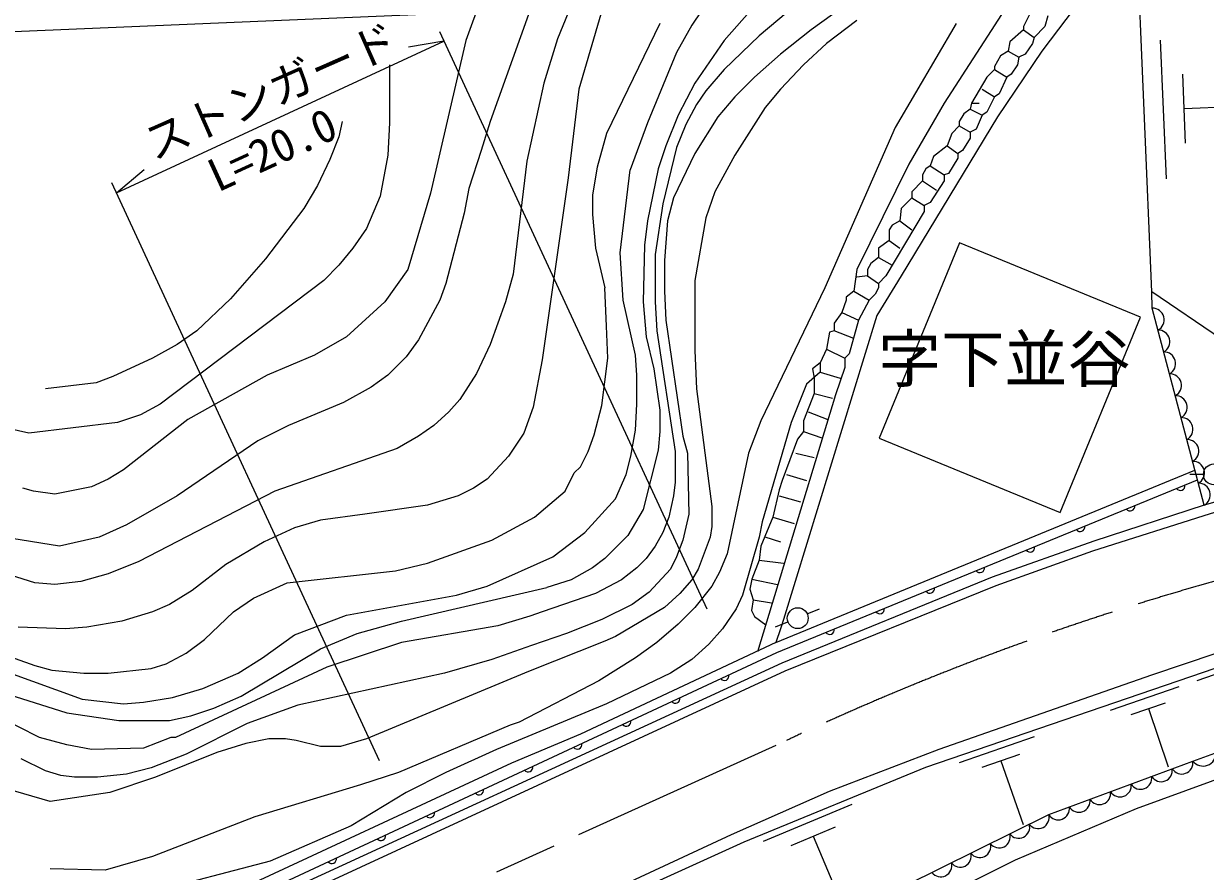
# Model space of a CAD drawing. Units: millimetres, scale not verified. Extents: x 40000 to 680000, y 20000 to 380000.
# Drawn here: x 260557 to 326038, y 293411 to 340370 of the extents above; entities that cross this region are included whole.
import ezdxf
from ezdxf.enums import TextEntityAlignment as Align

# ---------------------------------------------------------------- set-up
doc = ezdxf.new("R2010")
doc.units = ezdxf.units.MM
doc.header["$LTSCALE"] = 1000
doc.linetypes.add('CHAIN', pattern=[18.5, 12, -1.5, 3.5, -1.5])
for name, color, linetype, lineweight in [('M-BGD', 7, 'Continuous', 25), ('M-BMK', 2, 'CHAIN', 13), ('M-STR-HTXT', 7, 'Continuous', 13)]:
    doc.layers.add(name, color=color, linetype=linetype, lineweight=lineweight)
doc.layers.add('M-BMK-HTXT', color=7, linetype='Continuous')
doc.styles.add('ＭＳ ゴシック', font='')
doc.styles.get('ＭＳ ゴシック').set_extended_font_data('MS Gothic')

msp = doc.modelspace()

# ---------------------------------------------------------------- linework, layer by layer
at = {"layer": 'M-BGD'}
for p, q in [((319177, 347740), (311557, 335972)), ((306647, 347656), (299365, 339443)), ((286835, 344354), (285057, 339443)), ((305123, 342914), (301313, 339697)), ((308086, 342830), (304191, 340036)), ((320109, 342999), (316976, 338850)), ((298773, 342068), (297587, 340290)), ((292761, 341644), (291322, 336734)), ((288528, 340882), (286411, 334956)), ((290729, 340967), (290137, 339528)), ((306731, 340544), (305038, 339274)), ((316299, 340882), (315960, 340205)), ((317315, 340798), (317145, 340205)), ((295809, 340374), (292846, 334278)), ((297587, 340290), (296741, 338766)), ((304191, 340036), (302498, 338681)), ((312235, 340374), (308848, 334617)), ((315960, 340036), (315198, 339358)), ((315960, 340205), (315960, 340036)), ((315960, 340036), (316553, 339612)), ((317145, 340205), (316553, 339612)), ((285057, 339443), (283109, 330976)), ((290137, 339528), (289375, 337072)), ((299365, 339443), (297757, 337072)), ((301313, 339697), (299365, 337834)), ((305038, 339274), (303768, 338088)), ((315198, 339358), (315113, 338850)), ((316468, 339274), (316045, 338681)), ((316553, 339612), (316468, 339274)), ((323876, 331782), (323551, 339446)), ((296741, 338766), (295132, 334871)), ((302498, 338681), (301059, 337411)), ((314690, 338596), (314351, 338004)), ((316976, 338850), (314521, 335210)), ((315113, 338850), (314690, 338596)), ((315113, 338850), (315706, 338512)), ((316045, 338681), (315706, 338512)), ((280823, 338088), (280823, 334871)), ((303768, 338088), (302498, 336734)), ((314351, 338004), (314351, 337834)), ((315621, 338088), (315283, 337580)), ((315706, 338512), (315621, 338088)), ((299365, 337834), (298349, 336649)), ((301059, 337411), (299958, 336310)), ((313928, 337411), (313081, 335972)), ((314351, 337834), (313928, 337411)), ((314351, 337834), (315029, 337411)), ((315029, 337411), (314605, 336480)), ((315283, 337580), (315029, 337411)), ((324944, 333747), (324782, 337579)), ((289375, 337072), (288443, 332754)), ((291322, 336734), (290729, 331823)), ((297757, 337072), (296825, 335294)), ((298349, 336649), (297841, 335887)), ((302498, 336734), (301651, 335718)), ((313674, 336734), (314351, 336310)), ((299958, 336310), (299027, 335210)), ((311557, 335972), (309610, 332585)), ((313081, 335972), (312997, 335633)), ((313081, 335972), (313505, 335972)), ((314351, 336310), (313928, 335464)), ((314605, 336480), (314351, 336310)), ((324863, 335663), (331377, 335939)), ((296825, 335294), (296148, 333601)), ((297841, 335887), (297249, 334786)), ((301651, 335718), (299958, 333093)), ((312658, 335379), (312404, 334956)), ((312997, 335633), (312658, 335379)), ((312997, 335633), (313674, 335294)), ((313674, 335294), (313335, 334532)), ((313928, 335464), (313674, 335294)), ((278199, 334956), (278029, 334109)), ((280823, 334871), (280739, 333093)), ((286411, 334956), (285903, 333347)), ((295132, 334871), (294158, 332269)), ((297249, 334786), (296741, 333516)), ((299027, 335210), (297757, 333178)), ((308848, 334617), (304953, 325727)), ((314521, 335210), (309187, 326404)), ((312404, 334702), (311981, 334278)), ((312404, 334956), (312404, 334702)), ((312404, 334702), (312997, 334363)), ((278029, 334109), (277521, 332839)), ((292846, 334278), (292338, 332416)), ((311981, 334278), (311727, 333601)), ((312997, 334024), (312573, 333347)), ((313335, 334532), (312997, 334363)), ((312997, 334363), (312997, 334024)), ((285903, 333347), (285226, 331230)), ((296148, 333601), (295725, 332331)), ((296741, 333516), (295979, 330384)), ((311727, 333601), (310965, 333008)), ((311727, 333601), (312319, 333178)), ((312573, 333347), (312319, 333178)), ((277521, 332839), (276844, 331400)), ((280739, 333093), (280315, 330807)), ((288443, 332754), (287681, 326489)), ((297757, 333178), (296571, 330722)), ((299958, 333093), (298857, 331061)), ((310965, 333008), (310795, 332500)), ((312319, 332924), (311811, 332077)), ((312319, 333178), (312319, 332924)), ((292338, 332416), (292084, 330892)), ((293608, 327674), (294158, 332269)), ((295725, 332331), (295132, 329452)), ((309610, 332585), (306731, 326743)), ((310541, 332331), (310372, 331992)), ((310372, 331992), (310372, 331654)), ((310795, 332500), (310541, 332331)), ((310795, 332500), (311557, 331992)), ((311811, 332077), (311557, 331992)), ((311557, 331992), (311557, 331654)), ((276844, 331400), (276082, 330130)), ((290729, 331823), (289290, 321748)), ((310372, 331654), (309779, 331061)), ((310372, 331654), (311134, 331146)), ((311557, 331654), (310795, 330468)), ((280315, 330807), (279553, 329029)), ((283109, 330976), (281839, 326743)), ((285226, 331230), (284972, 329876)), ((292084, 330892), (292084, 329791)), ((296571, 330722), (296233, 329452)), ((298857, 331061), (298349, 329622)), ((309779, 330722), (309187, 330130)), ((309779, 331061), (309779, 330722)), ((309779, 330722), (310457, 330299)), ((276082, 330130), (273965, 327336)), ((295979, 330384), (295555, 327590)), ((309187, 330130), (309102, 329452)), ((310795, 330468), (310457, 330299)), ((310457, 330299), (310457, 329960)), ((284972, 329876), (283956, 325981)), ((292084, 329791), (292253, 327928)), ((295132, 329452), (294963, 328098)), ((296233, 329452), (296063, 327251)), ((298349, 329622), (297757, 326150)), ((310457, 329960), (308340, 326404)), ((309102, 329452), (308679, 329198)), ((309102, 329452), (309779, 328944)), ((279553, 329029), (278791, 327928)), ((308679, 329198), (308509, 328944)), ((308509, 328944), (308509, 328352)), ((294963, 328098), (294878, 324965)), ((308509, 328352), (307917, 327928)), ((308509, 328352), (309102, 327928)), ((278791, 327928), (278029, 326997)), ((292253, 327928), (292761, 325727)), ((293777, 325050), (293608, 327674)), ((295555, 327590), (295555, 324965)), ((307917, 327420), (307493, 327082)), ((307917, 327928), (307917, 327420)), ((307917, 327420), (308679, 326997)), ((273965, 327336), (272018, 325134)), ((278029, 326997), (277183, 326150)), ((296063, 327251), (296063, 325558)), ((307493, 327082), (307324, 326743)), ((277183, 326150), (268123, 319292)), ((281839, 326743), (280569, 324965)), ((287681, 326489), (287258, 324965)), ((297757, 326150), (297757, 322256)), ((306731, 326743), (306562, 325558)), ((307324, 326404), (306731, 326320)), ((307324, 326743), (307324, 326404)), ((307324, 326404), (307917, 325981)), ((309187, 326404), (307832, 324203)), ((308340, 326404), (307917, 325981)), ((283956, 325981), (283617, 325050)), ((292846, 323610), (292761, 325727)), ((296063, 325558), (296148, 323949)), ((304953, 325727), (301397, 318361)), ((306562, 325558), (306139, 325219)), ((306562, 325558), (307409, 325050)), ((307917, 325727), (307747, 325388)), ((307917, 325981), (307917, 325727)), ((272018, 325134), (270155, 323356)), ((280569, 324965), (278453, 323018)), ((283617, 325050), (282432, 322848)), ((287258, 324965), (286411, 322594)), ((294455, 322002), (293777, 325050)), ((294878, 324965), (295047, 323018)), ((295555, 324965), (295640, 323356)), ((306139, 325050), (305885, 324372)), ((306139, 325219), (306139, 325050)), ((307409, 325050), (306816, 323949)), ((307747, 325388), (307409, 325050)), ((307832, 324203), (302667, 307354)), ((305885, 324372), (305461, 323780)), ((305885, 324372), (306816, 323949)), ((292931, 321832), (292846, 323610)), ((296148, 323949), (297079, 317514)), ((305461, 323780), (305461, 323356)), ((306816, 323949), (306308, 322086)), ((270155, 323356), (269055, 322594)), ((278453, 323018), (276675, 322002)), ((282432, 322848), (281755, 321917)), ((295047, 323018), (295471, 321240)), ((295640, 323356), (296656, 316668)), ((305207, 323272), (305038, 322340)), ((305461, 323356), (305207, 323272)), ((306562, 322933), (305461, 323356)), ((269055, 322594), (267700, 321832)), ((286411, 322594), (285649, 320986)), ((297757, 322256), (297841, 320139)), ((305038, 322340), (304699, 321578)), ((305038, 322340), (306054, 321832)), ((267700, 321832), (265499, 320816)), ((276675, 322002), (274050, 320901)), ((281755, 321917), (280739, 320901)), ((289290, 321748), (288782, 319123)), ((292592, 319208), (292931, 321832)), ((294539, 320901), (294455, 322002)), ((304699, 321578), (304276, 321240)), ((304699, 321578), (304699, 321070)), ((306308, 322086), (306054, 321832)), ((306054, 321832), (306054, 321324)), ((274050, 320901), (269647, 318446)), ((280739, 320901), (279807, 320224)), ((285649, 320986), (284718, 319546)), ((294539, 319292), (294539, 320901)), ((295471, 321240), (295809, 318954)), ((304699, 321070), (303937, 320393)), ((304276, 321240), (304361, 320732)), ((304699, 321070), (305800, 320732)), ((306054, 321324), (305546, 319800)), ((264567, 320478), (261773, 320139)), ((265499, 320816), (264567, 320478)), ((279807, 320224), (278283, 319377)), ((303937, 320393), (303091, 318276)), ((304361, 320732), (304361, 319885)), ((297841, 320139), (298688, 313620)), ((305546, 319800), (301228, 305576)), ((304361, 319885), (303768, 318361)), ((304361, 319885), (305377, 319631)), ((268123, 319292), (267023, 318700)), ((278283, 319377), (275235, 318107)), ((284718, 319546), (284125, 318869)), ((288782, 319123), (288274, 317684)), ((292169, 317599), (292592, 319208)), ((294455, 317853), (294539, 319292)), ((295809, 318954), (295809, 317768)), ((260842, 317684), (258217, 318276)), ((265753, 318276), (260842, 317684)), ((267023, 318700), (265753, 318276)), ((269647, 318446), (266091, 315652)), ((284125, 318869), (283279, 318107)), ((301397, 318361), (300720, 316583)), ((303091, 318276), (301482, 312773)), ((303768, 318361), (303768, 317768)), ((304022, 318869), (305123, 318446)), ((275235, 318107), (273542, 317260)), ((283279, 318107), (282432, 317514)), ((288274, 317684), (287427, 316414)), ((291830, 316668), (292169, 317599)), ((294201, 316414), (294455, 317853)), ((295809, 317768), (295725, 316752)), ((303768, 317768), (303429, 317345)), ((303768, 317768), (304784, 317430)), ((273542, 317260), (269055, 314212)), ((282432, 317514), (281247, 316837)), ((297079, 317514), (297333, 316583)), ((303429, 317345), (302583, 315059)), ((281247, 316837), (274473, 314466)), ((287427, 316414), (286242, 315144)), ((291407, 315821), (291830, 316668)), ((293947, 315398), (294201, 316414)), ((295725, 316752), (294878, 313450)), ((296656, 316668), (296656, 314974)), ((297333, 316583), (297418, 313196)), ((300720, 316583), (299535, 310995)), ((303345, 316583), (304361, 316329)), ((266091, 315652), (265245, 315144)), ((291068, 315482), (291407, 315821)), ((302244, 306084), (325458, 315628)), ((265245, 315144), (264313, 314720)), ((286242, 315144), (285480, 314636)), ((290560, 314466), (291068, 315482)), ((293354, 314043), (293947, 315398)), ((296656, 314974), (296571, 314212)), ((302583, 315059), (302413, 314551)), ((302837, 315398), (303937, 315059)), ((325182, 315412), (325921, 315412)), ((261096, 314466), (260503, 314636)), ((262281, 314297), (261096, 314466)), ((264313, 314720), (262281, 314297)), ((274473, 314466), (266938, 310572)), ((285480, 314636), (284633, 314212)), ((288867, 313027), (290560, 314466)), ((302413, 314551), (302075, 313027)), ((269055, 314212), (266261, 312604)), ((282940, 313704), (279469, 313196)), ((284633, 314212), (282940, 313704)), ((291661, 312180), (293354, 314043)), ((296571, 314212), (296317, 313027)), ((302413, 314212), (303599, 313874)), ((279469, 313196), (277013, 312858)), ((286496, 311757), (288867, 313027)), ((294878, 313450), (294031, 312011)), ((296317, 313027), (295979, 312180)), ((297418, 313196), (297079, 311757)), ((298688, 313620), (298688, 312519)), ((302075, 313027), (301397, 311418)), ((302075, 313027), (303260, 312688)), ((266261, 312604), (264737, 311926)), ((275574, 312434), (273881, 311672)), ((277013, 312858), (275574, 312434)), ((298688, 312519), (298603, 311926)), ((301482, 312773), (301313, 311926)), ((262535, 311418), (259911, 311842)), ((264737, 311926), (262535, 311418)), ((282940, 310487), (286496, 311757)), ((289883, 310826), (291661, 312180)), ((294031, 312011), (292761, 310741)), ((295979, 312180), (295555, 311418)), ((297079, 311757), (296741, 310826)), ((298603, 311926), (297926, 310148)), ((301313, 311926), (300381, 308709)), ((301621, 311949), (302498, 311672)), ((273881, 311672), (271764, 310402)), ((295555, 311418), (295047, 310741)), ((301397, 311418), (301313, 310656)), ((266938, 310572), (265245, 309894)), ((271764, 310402), (269901, 308963)), ((281162, 310064), (282940, 310487)), ((286242, 309217), (289883, 310826)), ((292761, 310741), (292084, 310233)), ((295047, 310741), (294539, 310233)), ((296741, 310826), (296402, 310148)), ((299535, 310995), (299111, 309979)), ((301313, 310656), (300911, 309602)), ((301313, 310656), (302667, 310487)), ((261181, 309386), (259826, 309810)), ((265245, 309894), (263721, 309471)), ((275151, 309386), (281162, 310064)), ((292084, 310233), (290899, 309556)), ((294539, 310233), (293693, 309556)), ((296402, 310148), (295217, 308878)), ((297926, 310148), (297587, 309556)), ((299111, 309979), (298688, 309217)), ((262281, 309302), (261181, 309386)), ((263721, 309471), (262281, 309302)), ((273288, 308540), (275151, 309386)), ((281501, 307270), (289544, 309132)), ((284549, 308709), (286242, 309217)), ((290899, 309556), (289544, 309132)), ((293693, 309556), (292253, 308794)), ((297587, 309556), (296910, 308794)), ((298688, 309217), (297757, 308032)), ((300911, 309602), (300805, 309048)), ((300911, 309602), (302329, 309302)), ((269901, 308963), (268631, 308201)), ((272187, 307778), (273288, 308540)), ((278453, 307608), (284549, 308709)), ((292253, 308794), (289290, 307778)), ((295217, 308878), (294285, 308201)), ((296910, 308794), (296063, 308032)), ((300381, 308709), (300043, 307947)), ((300805, 309048), (300974, 308455)), ((300974, 308455), (300889, 307862)), ((300974, 308455), (301990, 308286)), ((267700, 307778), (266007, 307270)), ((268631, 308201), (267700, 307778)), ((270579, 306254), (272187, 307778)), ((289290, 307778), (288612, 307542)), ((294285, 308201), (292592, 307354)), ((296063, 308032), (293359, 306424)), ((297757, 308032), (296825, 307100)), ((300043, 307947), (299281, 306846)), ((300889, 307862), (301059, 307524)), ((303982, 307683), (304664, 307949)), ((266007, 307270), (264059, 306931)), ((275574, 306508), (278453, 307608)), ((279045, 306592), (281501, 307270)), ((288612, 307542), (286835, 307016)), ((292592, 307354), (290645, 306592)), ((301059, 307524), (301679, 307063)), ((302211, 306961), (302899, 307229)), ((302667, 307354), (302498, 306846)), ((262874, 306846), (260249, 306931)), ((264059, 306931), (262874, 306846)), ((273796, 305238), (275574, 306508)), ((277013, 305746), (279045, 306592)), ((286835, 307016), (281501, 306084)), ((290645, 306592), (288697, 305915)), ((296825, 307100), (295640, 306084)), ((299281, 306846), (298519, 306000)), ((302498, 306846), (302244, 306084)), ((269563, 305492), (270579, 306254)), ((281501, 306084), (277352, 304730)), ((288697, 305915), (286496, 305153)), ((292761, 306169), (288528, 304476)), ((302244, 306084), (291407, 301004)), ((293359, 306424), (292761, 306169)), ((295640, 306084), (294455, 305238)), ((298519, 306000), (297587, 305153)), ((259233, 305492), (261181, 304814)), ((268462, 304899), (269563, 305492)), ((272441, 304391), (273796, 305238)), ((272611, 303121), (277013, 305746)), ((286496, 305153), (283871, 304391)), ((294455, 305238), (292423, 303968)), ((297587, 305153), (296402, 304391)), ((325578, 303988), (329263, 305249)), ((261181, 304814), (262112, 304560)), ((262112, 304560), (263890, 304391)), ((265245, 304391), (267615, 304645)), ((267615, 304645), (268462, 304899)), ((277352, 304730), (268970, 300835)), ((259572, 304476), (263805, 302952)), ((263890, 304391), (265245, 304391)), ((270494, 303544), (272441, 304391)), ((283871, 304391), (275743, 302613)), ((288528, 304476), (279553, 300750)), ((292423, 303968), (288020, 301682)), ((296402, 304391), (292846, 302698)), ((261435, 300835), (255847, 303629)), ((259741, 303206), (262959, 302190)), ((268801, 303036), (270494, 303544)), ((320789, 302349), (324579, 303646)), ((263805, 302952), (266091, 302698)), ((266091, 302698), (267192, 302782)), ((267192, 302782), (268801, 303036)), ((271087, 302444), (272611, 303121)), ((275743, 302613), (272949, 301597)), ((292846, 302698), (286750, 300158)), ((321931, 302105), (323826, 302754)), ((262959, 302190), (265837, 301766)), ((268631, 301766), (269817, 302020)), ((269817, 302020), (271087, 302444)), ((322879, 302429), (323981, 299208)), ((265837, 301766), (268631, 301766)), ((272949, 301597), (269563, 299904)), ((287512, 301512), (281331, 298888)), ((288020, 301682), (287512, 301512)), ((262959, 300412), (261435, 300835)), ((268716, 300835), (267192, 300242)), ((268970, 300835), (268716, 300835)), ((274135, 300750), (272865, 300496)), ((275066, 300750), (274135, 300750)), ((275659, 300666), (275066, 300750)), ((277013, 300327), (275659, 300666)), ((279553, 300750), (278114, 300327)), ((291407, 301004), (287597, 299396)), ((312415, 299438), (316572, 300888)), ((264313, 300158), (262959, 300412)), ((267192, 300242), (264313, 300158)), ((271256, 299988), (267869, 298634)), ((272865, 300496), (271256, 299988)), ((278114, 300327), (277013, 300327)), ((286750, 300158), (283956, 298888)), ((261773, 298972), (260419, 299650)), ((269563, 299904), (267615, 299142)), ((287597, 299396), (268970, 290760)), ((313671, 299177), (315750, 299902)), ((314711, 299539), (315944, 296005)), ((262620, 298718), (261773, 298972)), ((263382, 298634), (262620, 298718)), ((264652, 298634), (263382, 298634)), ((266261, 298803), (264652, 298634)), ((267869, 298634), (265329, 297787)), ((267615, 299142), (266261, 298803)), ((281331, 298888), (279215, 298210)), ((283956, 298888), (281755, 297787)), ((262027, 297279), (258810, 298210)), ((279215, 298210), (273373, 296432)), ((265329, 297787), (262027, 297279)), ((281755, 297787), (278707, 295924)), ((301545, 295074), (306460, 297133)), ((273373, 296432), (267700, 294231)), ((278707, 295924), (274219, 293977)), ((303083, 294851), (305540, 295881)), ((304311, 295366), (306062, 291188)), ((267700, 294231), (265075, 293469)), ((265075, 293469), (262027, 293554)), ((274219, 293977), (267446, 292199))]:
    msp.add_line(p, q, dxfattribs=at)
for points in [[(334653, 317650), (323078, 325515), (322225, 345624)], [(325967, 313699), (323087, 324606), (323078, 325515)], [(269501, 290248), (302296, 305536), (325599, 315096)], [(332626, 315583), (325967, 313699), (319859, 311698), (314230, 309706)], [(314441, 309238), (319800, 311169), (326330, 313240), (333211, 315209)], [(235988, 276082), (243492, 278504), (268549, 288669), (271428, 290039), (302761, 304524), (314441, 309238)], [(314230, 309706), (302572, 304946), (270788, 290316)], [(95038, 279022), (95689, 275830), (97084, 273145), (98848, 272118), (101560, 271775), (167418, 257791), (171328, 256883), (180096, 255737), (192418, 254671), (202845, 254868), (217261, 255935), (227016, 257396), (238548, 259568), (249252, 263478), (255827, 266090), (317360, 296560), (325338, 299522), (331851, 301883), (334923, 303112), (338100, 305903), (338503, 307114), (338700, 307851)], [(172308, 255441), (177787, 254418), (187503, 253588), (193190, 252996), (206697, 253351), (218072, 254418), (236970, 257320), (250003, 261645), (267658, 270058), (315525, 294051), (322220, 296894), (331995, 300449), (336662, 302641), (339268, 304826), (339979, 306827), (340195, 308178)], [(330777, 306084), (310539, 299158), (300455, 295025), (289054, 289838), (278804, 285103)], [(272222, 281829), (278804, 285103), (289766, 290788), (294462, 292984), (299780, 295459), (305204, 297855), (311286, 300172), (323069, 304303), (326628, 305492)]]:
    msp.add_lwpolyline(points, dxfattribs=at)
msp.add_lwpolyline([(317999, 313282), (322447, 324102), (312409, 328228), (307961, 317408)], close=True, dxfattribs=at)
for centre in [(326511, 315403), (303452, 307435)]:
    msp.add_circle(centre, 579, dxfattribs=at)
for centre, radius, start, end in [((323109, 323963), 643, 297.62397, 91.96223), ((323429, 322752), 643, 297.62397, 91.96223), ((323749, 321540), 643, 297.62397, 91.96223), ((324069, 320328), 643, 297.62397, 91.96223), ((324389, 319116), 643, 297.62397, 91.96223), ((324709, 317904), 643, 297.62397, 91.96223), ((325029, 316693), 643, 297.62397, 91.96223), ((325349, 315481), 643, 297.62397, 91.96223), ((324649, 314768), 256, 214.98796, 9.62719), ((325669, 314269), 643, 297.62397, 91.96223), ((321873, 313629), 256, 214.98796, 9.62719), ((319098, 312490), 256, 214.98796, 9.62719), ((316322, 311351), 256, 214.98796, 9.62719), ((313547, 310213), 256, 214.98796, 9.62719), ((310771, 309074), 256, 214.98796, 9.62719), ((307996, 307935), 256, 214.98796, 9.62719), ((305220, 306796), 256, 214.98796, 9.62719), ((299387, 304242), 256, 217.67334, 12.31257), ((296668, 302974), 256, 217.67334, 12.31257), ((293949, 301707), 256, 217.67334, 12.31257), ((291230, 300439), 256, 217.67334, 12.31257), ((325911, 299974), 730, 218.28292, 1.57165), ((324727, 299423), 620, 211.49128, 9.24735), ((288511, 299172), 256, 217.67334, 12.31257), ((322448, 298576), 620, 211.49128, 9.24735), ((323587, 298999), 620, 211.49128, 9.24735), ((285792, 297904), 256, 217.67334, 12.31257), ((321308, 298153), 620, 211.49128, 9.24735), ((319028, 297307), 620, 211.49128, 9.24735), ((320168, 297730), 620, 211.49128, 9.24735), ((283073, 296637), 256, 217.67334, 12.31257), ((317889, 296884), 620, 211.49128, 9.24735), ((315691, 295859), 613, 216.94991, 15.73804), ((316771, 296394), 613, 216.94991, 15.73804), ((280354, 295369), 256, 217.67334, 12.31257), ((314612, 295325), 613, 216.94991, 15.73804), ((313532, 294790), 613, 216.94991, 15.73804), ((277635, 294102), 256, 217.67334, 12.31257), ((312453, 294256), 613, 216.94991, 15.73804), ((311373, 293721), 613, 216.94991, 15.73804)]:
    msp.add_arc(centre, radius, start, end, dxfattribs=at)
at = {"layer": 'M-BMK'}
msp.add_line((274476, 287808), (302837, 300666), dxfattribs=at)
msp.add_arc((367437, 163180), 151906, 88.80143, 115.16742, dxfattribs=at)
at = {"layer": 'M-STR-HTXT'}
for p, q in [((328036, 342803), (200559, 337411)), ((283604, 339931), (298407, 307958)), ((265699, 331000), (283848, 339403)), ((283848, 339403), (281878, 339061)), ((265699, 331000), (267235, 332282)), ((265433, 331576), (280259, 299555))]:
    msp.add_line(p, q, dxfattribs=at)

# ---------------------------------------------------------------- texts
at = {"layer": 'M-BMK-HTXT', "style": 'ＭＳ ゴシック'}
msp.add_text('字下並谷', height=2566, dxfattribs=at).set_placement((307899, 319749), align=Align.BOTTOM_LEFT)
at = {"layer": 'M-STR-HTXT', "style": 'ＭＳ ゴシック'}
for s, rotation, p in [('ストンガード', 23.808, (267970, 332272)), ('L=20.0', 24.585, (271538, 330504))]:
    msp.add_text(s, height=1833, rotation=rotation, dxfattribs=at).set_placement(p, align=Align.BOTTOM_LEFT)

doc.saveas('drawing.dxf')
